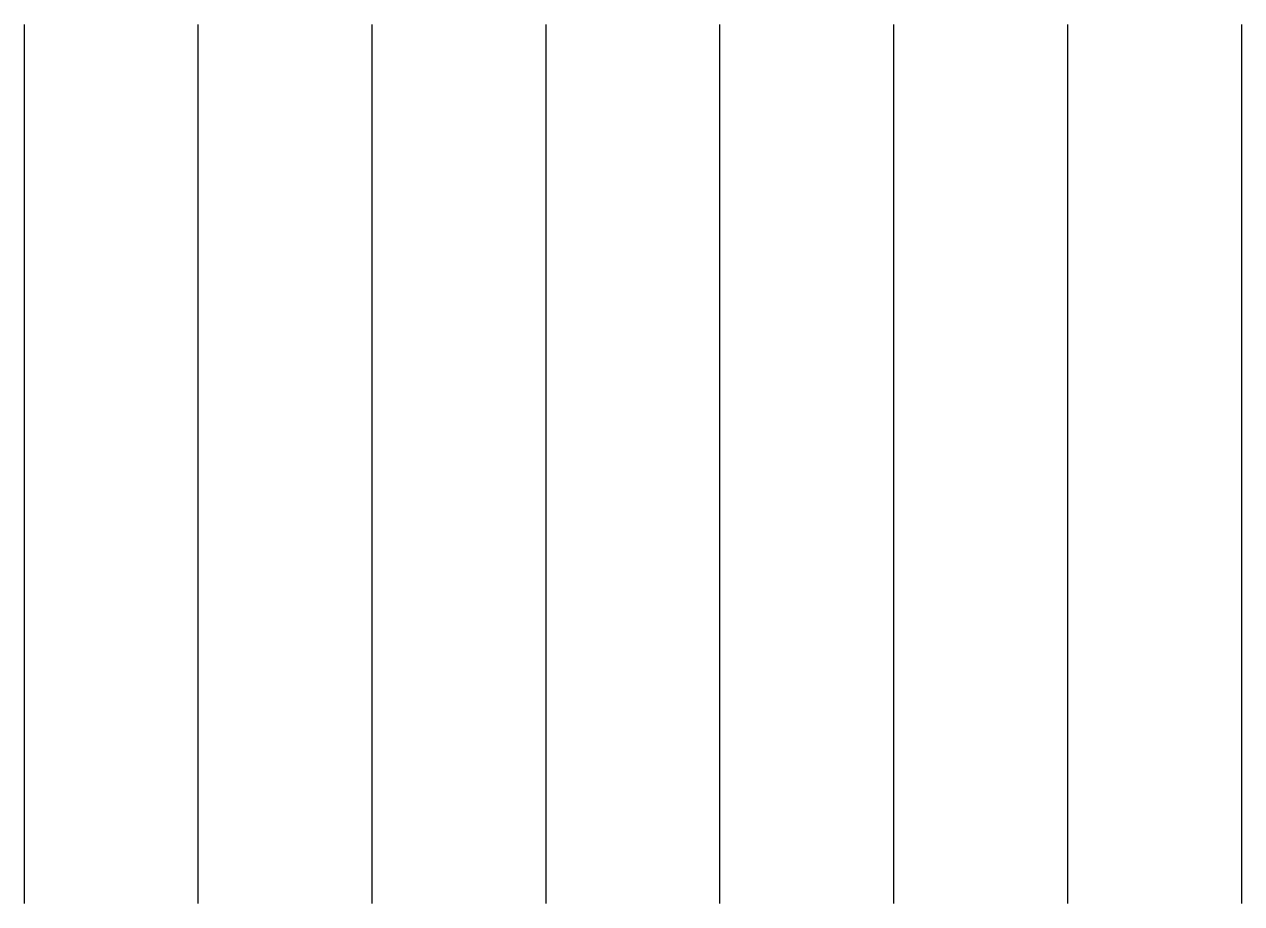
# Model space of a CAD drawing. Header units: millimetres. Extents: x 11355 to 11505, y 8083 to 8171.
# Drawn here: x 11497.676 to 11500.44, y 8164.709 to 8166.706 of the extents above; entities that cross this region are included whole.
import ezdxf

# ---------------------------------------------------------------- set-up
doc = ezdxf.new("R2010")
doc.units = ezdxf.units.MM
doc.layers.add('Rack - Base 45U', color=7, linetype='Continuous')

# ---------------------------------------------------------------- blocks, each defined once
blk = doc.blocks.new('Rack 45U')
at = {"layer": 'Rack - Base 45U'}
for p, q in [((2321.7956, 1452.2741), (2321.7956, 1454.2711)), ((2322.1904, 1452.2741), (2322.1904, 1454.2711)), ((2322.1904, 1452.2741), (2322.1904, 1454.2711)), ((2322.5852, 1452.2741), (2322.5852, 1454.2711)), ((2322.98, 1452.2741), (2322.98, 1454.2711)), ((2323.3748, 1452.2741), (2323.3748, 1454.2711)), ((2323.7696, 1452.2741), (2323.7696, 1454.2711)), ((2324.1644, 1452.2741), (2324.1644, 1454.2711)), ((2324.5592, 1452.2741), (2324.5592, 1454.2711))]:
    blk.add_line(p, q, dxfattribs=at)

msp = doc.modelspace()

# ---------------------------------------------------------------- block references
at = {"layer": 'Rack - Base 45U'}
msp.add_blockref('Rack 45U', (9175.8806, 6712.4345), dxfattribs=at)

doc.saveas('drawing.dxf')
